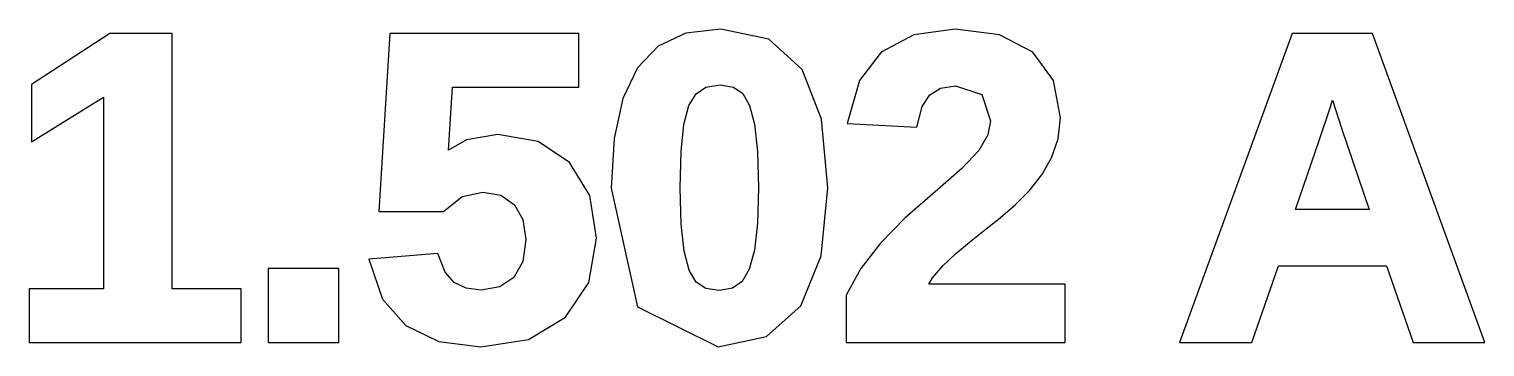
# Model space of a CAD drawing. Header units: metres. Extents: x 3.3 to 72.9, y 1.3 to 19.4.
# Drawn here: x 3.26 to 19.48, y 1.27 to 4.81 of the extents above; entities outside this region: 4.
import ezdxf

# ---------------------------------------------------------------- set-up
doc = ezdxf.new("R2010")
doc.units = ezdxf.units.M

msp = doc.modelspace()

# ---------------------------------------------------------------- linework, layer by layer
for p, q in [((60.337, 19.3815), (60.069, 18.7815)), ((72.67, 19.3815), (60.337, 19.3815)), ((72.8995, 18.7815), (72.67, 19.3815)), ((60.069, 18.7815), (72.8995, 18.7815)), ((4.1553, 4.76012), (3.28227, 4.19376)), ((4.85144, 4.76012), (4.1553, 4.76012)), ((4.85144, 1.912), (4.85144, 4.76012)), ((7.27518, 4.76012), (7.15274, 2.778)), ((9.38252, 4.76012), (7.27518, 4.76012)), ((9.38252, 4.16405), (9.38252, 4.76012)), ((10.5727, 4.76355), (10.265, 4.62094)), ((10.9614, 4.81058), (10.5727, 4.76355)), ((11.4966, 4.69872), (10.9614, 4.81058)), ((13.1117, 4.74716), (12.7511, 4.55455)), ((13.5754, 4.81038), (13.1117, 4.74716)), ((14.0691, 4.74669), (13.5754, 4.81038)), ((14.4398, 4.55197), (14.0691, 4.74669)), ((17.3282, 4.76012), (16.0718, 1.31595)), ((18.2242, 4.76012), (17.3282, 4.76012)), ((19.4758, 1.31595), (18.2242, 4.76012)), ((10.265, 4.62094), (10.0328, 4.37808)), ((11.8703, 4.35938), (11.4966, 4.69872)), ((12.7511, 4.55455), (12.5063, 4.23877)), ((14.6706, 4.23671), (14.4398, 4.55197)), ((10.0328, 4.37808), (9.86961, 4.03569)), ((12.0835, 3.80423), (11.8703, 4.35938)), ((12.5063, 4.23877), (12.3713, 3.75941)), ((14.7463, 3.82201), (14.6706, 4.23671)), ((3.28227, 4.19376), (3.28227, 3.55188)), ((7.92882, 3.46005), (7.97432, 4.16405)), ((7.97432, 4.16405), (9.38252, 4.16405)), ((10.6075, 3.95705), (10.6866, 4.08966)), ((10.6866, 4.08966), (10.7959, 4.16191)), ((10.7959, 4.16191), (10.9543, 4.18712)), ((10.9543, 4.18712), (11.1026, 4.1624)), ((11.1026, 4.1624), (11.2064, 4.09134)), ((11.2064, 4.09134), (11.2834, 3.95912)), ((13.2074, 3.94884), (13.29, 4.07671)), ((13.29, 4.07671), (13.4097, 4.15166)), ((13.4097, 4.15166), (13.576, 4.17706)), ((13.576, 4.17706), (13.8702, 4.07953)), ((13.8702, 4.07953), (13.9678, 3.78821)), ((3.28227, 3.55188), (4.08447, 4.0527)), ((4.08447, 4.0527), (4.08447, 1.912)), ((9.86961, 4.03569), (9.77321, 3.59126)), ((10.5516, 3.74802), (10.6075, 3.95705)), ((11.2834, 3.95912), (11.3395, 3.74911)), ((13.1459, 3.71561), (13.2074, 3.94884)), ((17.6337, 3.57739), (17.7527, 3.93314)), ((17.7527, 3.93314), (17.778, 4.01767)), ((17.778, 4.01767), (17.8806, 3.69286)), ((10.5193, 3.44687), (10.5516, 3.74802)), ((11.3395, 3.74911), (11.3727, 3.44708)), ((12.1534, 3.03906), (12.0835, 3.80423)), ((12.3713, 3.75941), (13.1459, 3.71561)), ((13.9678, 3.78821), (13.9366, 3.62958)), ((14.7219, 3.58549), (14.7463, 3.82201)), ((8.12796, 3.57721), (7.92882, 3.46005)), ((8.47836, 3.63341), (8.12796, 3.57721)), ((8.92628, 3.55602), (8.47836, 3.63341)), ((9.77321, 3.59126), (9.74113, 3.03514)), ((13.9366, 3.62958), (13.8377, 3.45831)), ((14.649, 3.37436), (14.7219, 3.58549)), ((17.3667, 2.79729), (17.6337, 3.57739)), ((17.8806, 3.69286), (18.188, 2.79729)), ((9.27797, 3.32153), (8.92628, 3.55602)), ((10.5084, 3.03902), (10.5193, 3.44687)), ((11.3727, 3.44708), (11.3839, 3.03903)), ((13.8377, 3.45831), (13.6495, 3.25427)), ((9.50346, 2.95358), (9.27797, 3.32153)), ((13.6495, 3.25427), (13.3529, 2.99623)), ((14.5392, 3.18466), (14.649, 3.37436)), ((14.4035, 3.01202), (14.5392, 3.18466)), ((7.87384, 2.778), (8.07945, 2.94356)), ((8.07945, 2.94356), (8.31046, 2.993)), ((8.31046, 2.993), (8.51355, 2.95717)), ((8.51355, 2.95717), (8.66322, 2.85165)), ((9.57779, 2.47867), (9.50346, 2.95358)), ((9.74113, 3.03514), (10.035, 1.71457)), ((10.5199, 2.63486), (10.5084, 3.03902)), ((11.3839, 3.03903), (11.3724, 2.64536)), ((12.0795, 2.28252), (12.1534, 3.03906)), ((13.3529, 2.99623), (13.017, 2.70416)), ((14.2473, 2.85342), (14.4035, 3.01202)), ((7.15274, 2.778), (7.87384, 2.778)), ((8.66322, 2.85165), (8.75809, 2.68527)), ((14.0762, 2.70634), (14.2473, 2.85342)), ((18.188, 2.79729), (17.3667, 2.79729)), ((8.75809, 2.68527), (8.79066, 2.46465)), ((10.5539, 2.33307), (10.5199, 2.63486)), ((11.3724, 2.64536), (11.3383, 2.34608)), ((13.017, 2.70416), (12.7415, 2.42172)), ((13.9014, 2.56758), (14.0762, 2.70634)), ((8.79066, 2.46465), (8.75594, 2.21732)), ((9.49178, 1.98265), (9.57779, 2.47867)), ((13.5757, 2.30095), (13.7332, 2.43333)), ((13.7332, 2.43333), (13.9014, 2.56758)), ((7.80852, 2.30887), (7.04056, 2.246)), ((7.89117, 2.09805), (7.80852, 2.30887)), ((10.6111, 2.12213), (10.5539, 2.33307)), ((11.3383, 2.34608), (11.2805, 2.13269)), ((11.8545, 1.72574), (12.0795, 2.28252)), ((12.7415, 2.42172), (12.5241, 2.13998)), ((13.4351, 2.16928), (13.5757, 2.30095)), ((6.70598, 2.13985), (5.92004, 2.13985)), ((5.92004, 2.13985), (5.92004, 1.31595)), ((6.70598, 1.31595), (6.70598, 2.13985)), ((7.04056, 2.246), (7.19356, 1.79695)), ((8.75594, 2.21732), (8.65515, 2.04152)), ((10.6892, 1.98965), (10.6111, 2.12213)), ((11.2805, 2.13269), (11.2003, 1.99507)), ((12.5241, 2.13998), (12.3579, 1.84175)), ((13.321, 2.03503), (13.4351, 2.16928)), ((16.879, 1.31595), (17.1757, 2.17039)), ((17.1757, 2.17039), (18.3791, 2.17039)), ((18.3791, 2.17039), (18.6758, 1.31595)), ((7.99138, 1.98569), (7.89117, 2.09805)), ((8.12529, 1.92061), (7.99138, 1.98569)), ((8.65515, 2.04152), (8.49988, 1.93484)), ((9.23129, 1.59583), (9.49178, 1.98265)), ((10.7945, 1.91843), (10.6892, 1.98965)), ((11.2003, 1.99507), (11.0935, 1.91971)), ((13.2812, 1.96422), (13.321, 2.03503)), ((14.7981, 1.96422), (13.2812, 1.96422)), ((14.7981, 1.31595), (14.7981, 1.96422)), ((4.08447, 1.912), (3.25616, 1.912)), ((3.25616, 1.912), (3.25616, 1.31595)), ((5.61806, 1.912), (4.85144, 1.912)), ((5.61806, 1.31595), (5.61806, 1.912)), ((7.19356, 1.79695), (7.45161, 1.5045)), ((8.29419, 1.89833), (8.12529, 1.92061)), ((8.49988, 1.93484), (8.29419, 1.89833)), ((10.9447, 1.89371), (10.7945, 1.91843)), ((11.0935, 1.91971), (10.9447, 1.89371)), ((12.3579, 1.84175), (12.3579, 1.31595)), ((10.035, 1.71457), (10.9335, 1.26591)), ((11.4725, 1.38158), (11.8545, 1.72574)), ((7.45161, 1.5045), (7.82083, 1.32655)), ((8.8208, 1.34917), (9.23129, 1.59583)), ((3.25616, 1.31595), (5.61806, 1.31595)), ((5.92004, 1.31595), (6.70598, 1.31595)), ((7.82083, 1.32655), (8.28886, 1.26801)), ((8.28886, 1.26801), (8.8208, 1.34917)), ((10.9335, 1.26591), (11.4725, 1.38158)), ((12.3579, 1.31595), (14.7981, 1.31595)), ((16.0718, 1.31595), (16.879, 1.31595)), ((18.6758, 1.31595), (19.4758, 1.31595))]:
    msp.add_line(p, q)

doc.saveas('drawing.dxf')
